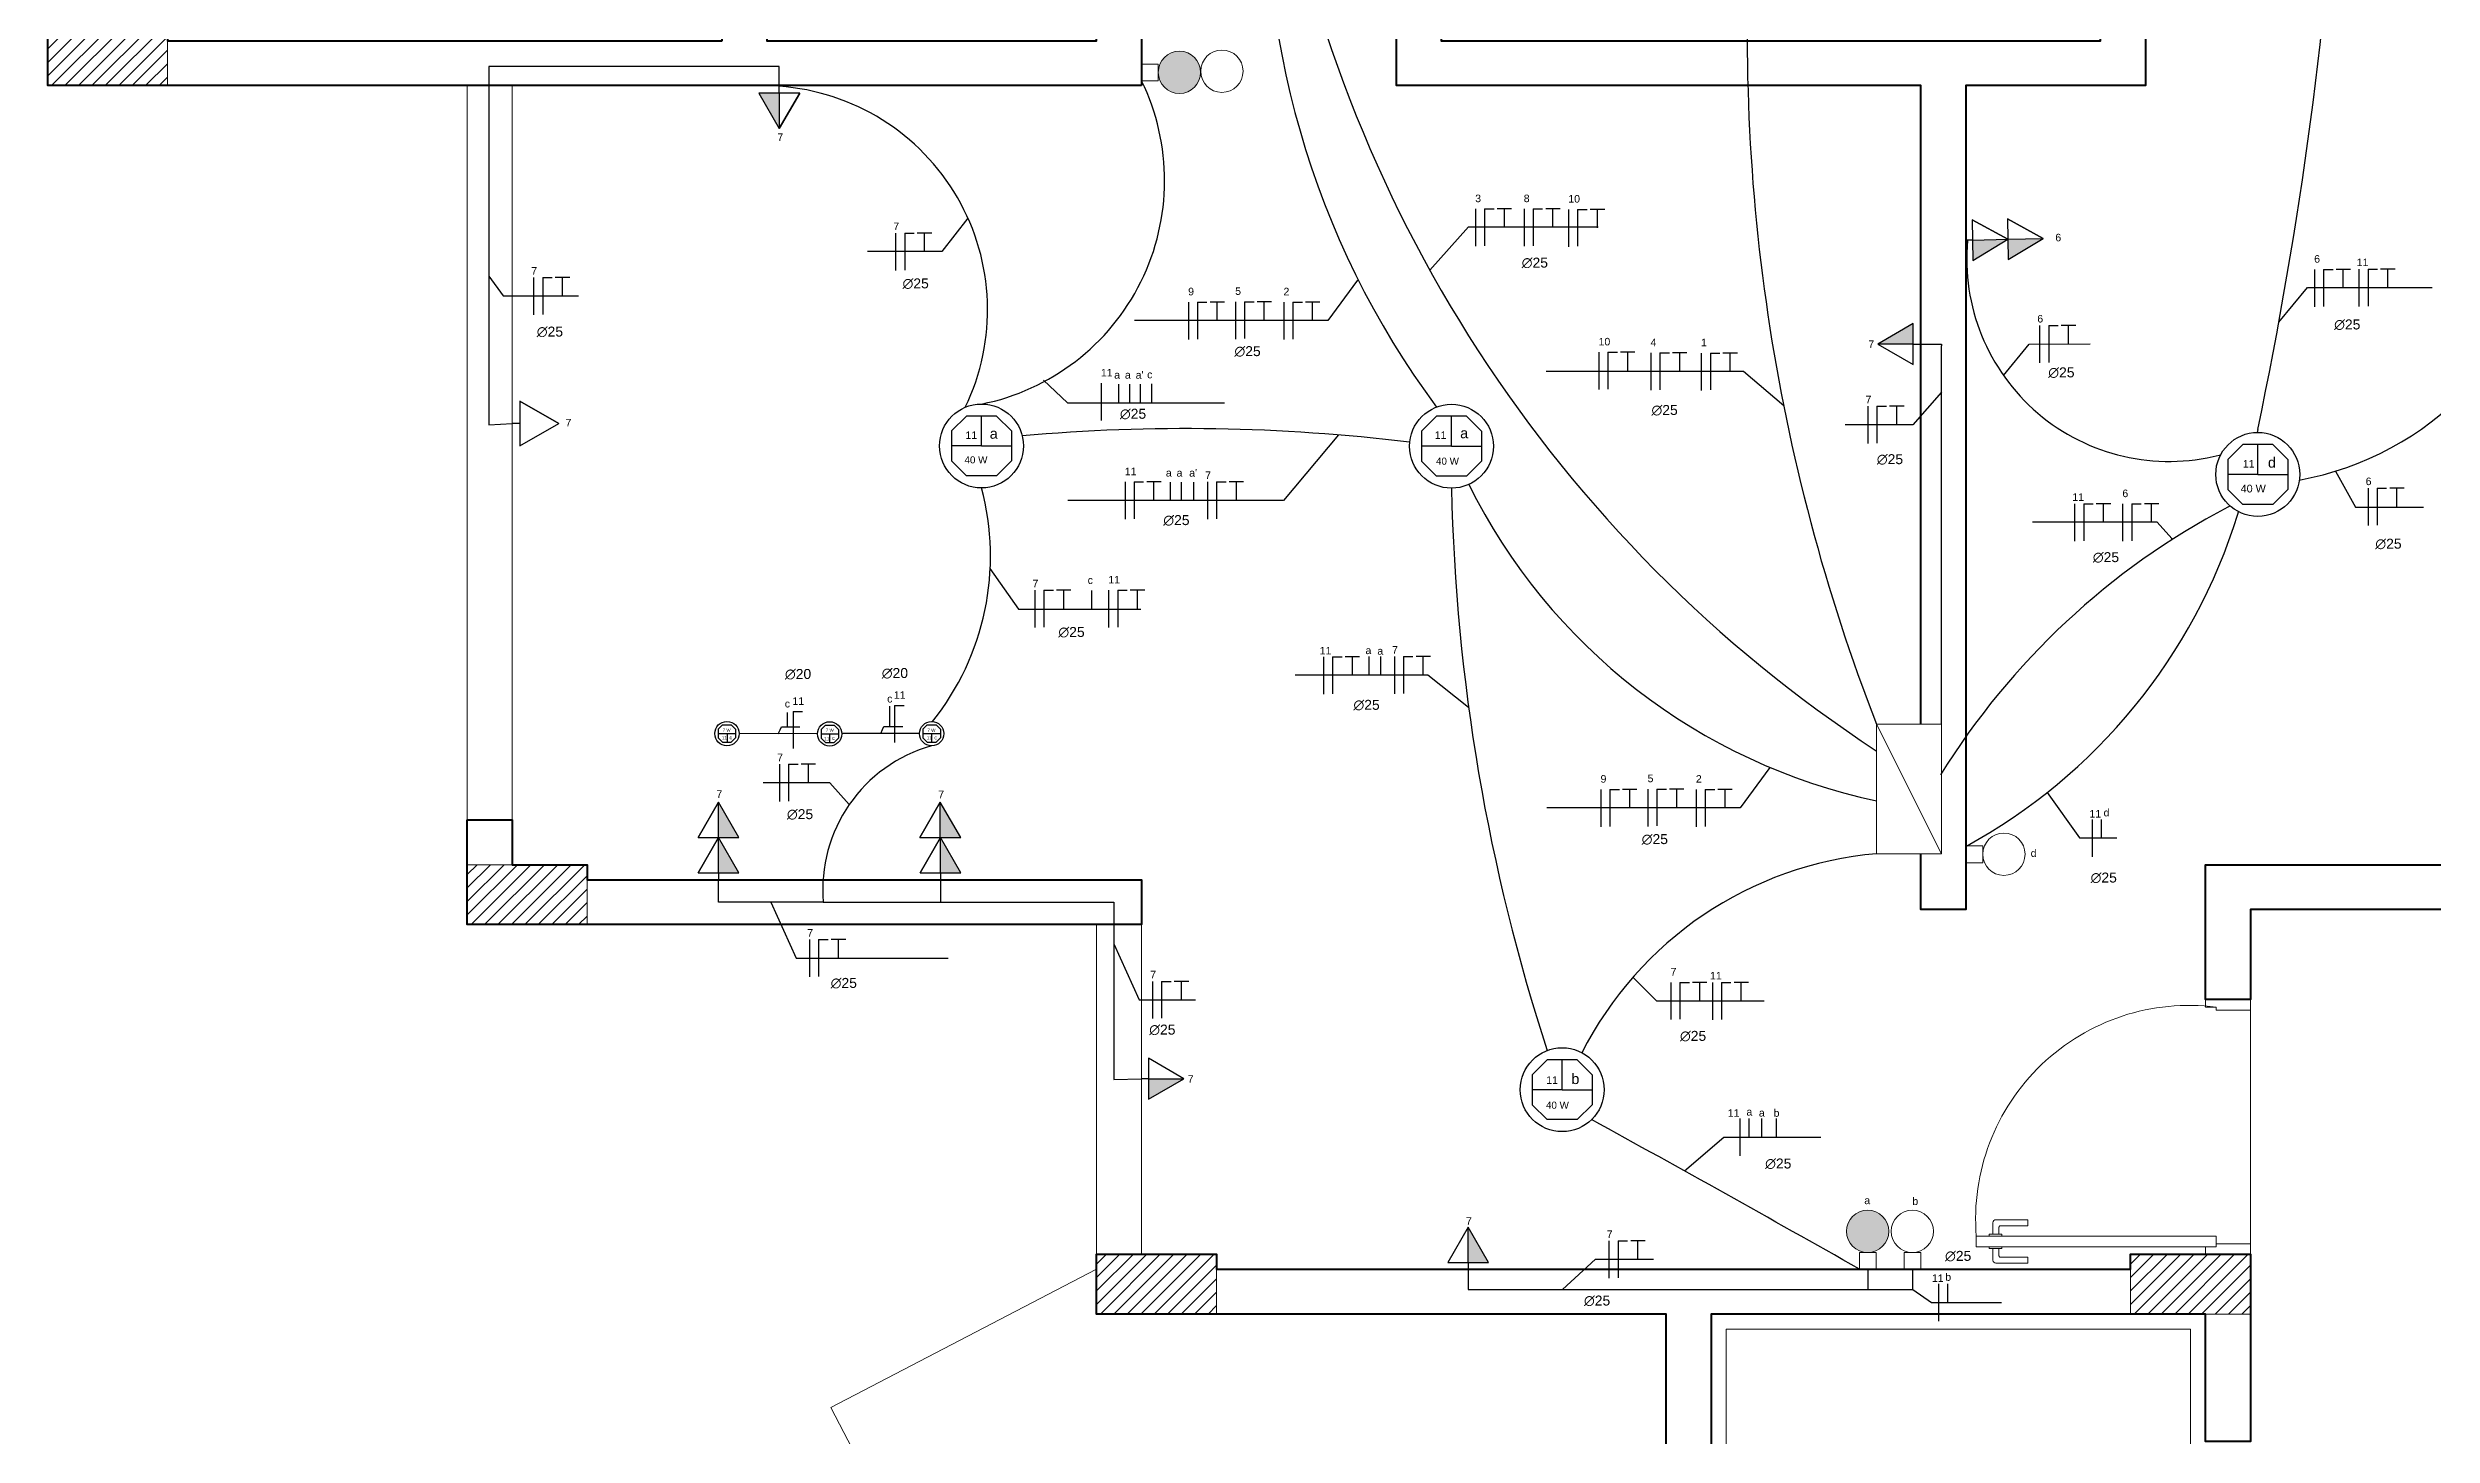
# Model space of a CAD drawing. Header units: millimetres. Extents: x 2991 to 3503, y 2795 to 2987.
# Drawn here: x 3072.98 to 3080.94, y 2815.23 to 2819.86 of the extents above; entities that cross this region are included whole.
import ezdxf
from ezdxf.enums import TextEntityAlignment as Align

# ---------------------------------------------------------------- set-up
doc = ezdxf.new("R2010")
doc.units = ezdxf.units.MM
for name, color, linetype in [('020', 4, 'Continuous'), ('ESCO_37_TOMADAS', 3, 'Continuous'), ('ILUMINAÇÃO', 3, 'Continuous'), ('Pranchas', 3, 'Continuous'), ('PTF', 1, 'Continuous'), ('PTO', 1, 'Continuous'), ('TET', 172, 'Continuous')]:
    doc.layers.add(name, color=color, linetype=linetype)
for name, color, linetype, lineweight in [('ESQUADRIAS', 250, 'Continuous', 9), ('PILAR', 7, 'Continuous', 5), ('Plarga', 7, 'Continuous', 40)]:
    doc.layers.add(name, color=color, linetype=linetype, lineweight=lineweight)
doc.styles.add('ST', font='ROMANS.SHX', dxfattribs={"height": 0.15})
doc.styles.get("Standard").update_dxf_attribs({"font": ''})
doc.styles.get('Standard').set_extended_font_data('Arial')

# ---------------------------------------------------------------- blocks, each defined once
blk = doc.blocks.new('INTERRUP SIMP 1 TC')
at = {"lineweight": 5}
for p, q in [((-5, 2.5), (-5, -2.5)), ((0, 2.5), (-5, 2.5)), ((0, 2.5), (0, -2.5)), ((0, -2.5), (-5, -2.5)), ((0, 0), (0, 0))]:
    blk.add_line(p, q, dxfattribs=at)
at = {"lineweight": 5, "ltscale": 0.5}
blk.add_circle((6.33, 0.04), 6.33, dxfattribs=at)
blk = doc.blocks.new('iv')
at = {"color": 3}
for p, q in [((-0.2, 0.1), (-0.1, 0.2)), ((-0.1, 0.2), (0.1, 0.2)), ((0.1, 0.2), (0.2, 0.1)), ((-0.2, 0.1), (-0.2, -0.1)), ((0.2, 0.1), (0.2, -0.1)), ((-0.1, -0.2), (-0.2, -0.1)), ((0.2, -0.1), (0.1, -0.2)), ((-0.1, -0.2), (0.1, -0.2))]:
    blk.add_line(p, q, dxfattribs=at)
at = {"color": 1}
blk.add_circle((0, 0), 0.28, dxfattribs=at)
at = {"color": 1, "style": 'ST', "flags": 4}
blk.add_attdef('N%%D', text='', height=0.15, dxfattribs=at).set_placement((0.003, -0.074), align=Align.CENTER)

msp = doc.modelspace()

# ---------------------------------------------------------------- hatches: boundary and pattern name
at = {"layer": 'ESCO_37_TOMADAS'}
h = msp.add_hatch(color=256, dxfattribs=at)
h.dxf.hatch_style = 1
h.paths.add_polyline_path([(3076.6869, 2819.7811, 1), (3076.8282, 2819.7811, 1)])
h = msp.add_hatch(color=256, dxfattribs=at)
h.dxf.hatch_style = 1
h.paths.add_polyline_path([(3079.0537, 2815.8426, 1), (3079.0537, 2815.9838, 1)])
at = {"layer": 'PILAR'}
h = msp.add_hatch(dxfattribs=at)
h.set_pattern_fill('ANSI31,_O', color=256, scale=0.01)
h.set_pattern_definition([(45, (1209.418174, 1867.52264), (-0.0224506403, 0.0224506403), [])])
h.paths.add_polyline_path([(3073.3812, 2819.9368), (3073.3812, 2819.7368), (3072.9812, 2819.7368), (3072.9812, 2819.9368)])
h = msp.add_hatch(dxfattribs=at)
h.set_pattern_fill('ANSI31,_O', color=256, scale=0.01)
h.set_pattern_definition([(45, (1210.818174, 1864.72264), (-0.0224506403, 0.0224506403), [])])
h.paths.add_polyline_path([(3074.7812, 2817.1368), (3074.7812, 2816.9368), (3074.3812, 2816.9368), (3074.3812, 2817.1368)])
h = msp.add_hatch(dxfattribs=at)
h.set_pattern_fill('ANSI31,_O', color=256, scale=0.01)
h.set_pattern_definition([(45, (1212.918174, 1863.42264), (-0.0224506403, 0.0224506403), [])])
h.paths.add_polyline_path([(3076.8812, 2815.8368), (3076.8812, 2815.6368), (3076.4812, 2815.6368), (3076.4812, 2815.8368)])
h = msp.add_hatch(dxfattribs=at)
h.set_pattern_fill('ANSI31,_O', color=256, scale=0.01)
h.set_pattern_definition([(45, (1216.368174, 1863.42264), (-0.0224506403, 0.0224506403), [])])
h.paths.add_polyline_path([(3080.3312, 2815.8368), (3080.3312, 2815.6368), (3079.9312, 2815.6368), (3079.9312, 2815.8368)])

# ---------------------------------------------------------------- linework, layer by layer
at = {"color": 3}
for p, q in [((3075.4223, 2819.7118), (3075.4223, 2819.7345)), ((3075.4903, 2819.7118), (3075.3542, 2819.7118)), ((3075.3542, 2819.7118), (3075.4223, 2819.5939)), ((3075.4223, 2819.7118), (3075.4223, 2819.5939)), ((3075.4903, 2819.7118), (3075.4223, 2819.5939)), ((3075.4223, 2819.5939), (3075.4903, 2819.7118)), ((3075.4223, 2819.5939), (3075.4903, 2819.7118)), ((3079.4024, 2819.2894), (3079.5213, 2819.224)), ((3079.5213, 2819.224), (3079.4024, 2819.2894)), ((3079.5204, 2819.2922), (3079.6394, 2819.2268)), ((3079.6394, 2819.2268), (3079.5204, 2819.2922)), ((3079.4038, 2819.2216), (3079.3812, 2819.2211)), ((3079.4038, 2819.2216), (3079.5213, 2819.224)), ((3079.5218, 2819.2244), (3079.6394, 2819.2268)), ((3079.206, 2818.9425), (3079.0881, 2818.8745)), ((3079.206, 2818.8064), (3079.206, 2818.9425)), ((3079.206, 2818.8745), (3079.0881, 2818.8745)), ((3079.0881, 2818.8745), (3079.206, 2818.8064)), ((3079.206, 2818.8745), (3079.2287, 2818.8745)), ((3074.5562, 2818.6842), (3074.6862, 2818.6092)), ((3074.6862, 2818.6092), (3074.5562, 2818.6842)), ((3074.5562, 2818.6842), (3074.5562, 2818.5342)), ((3074.6862, 2818.6092), (3074.5562, 2818.6842)), ((3074.5562, 2818.6092), (3074.5312, 2818.6092)), ((3074.5562, 2818.5342), (3074.6862, 2818.6092)), ((3075.1516, 2817.2275), (3075.2194, 2817.3451)), ((3075.2194, 2817.3451), (3075.1516, 2817.2275)), ((3075.2194, 2817.2275), (3075.2194, 2817.3451)), ((3075.8918, 2817.2275), (3075.9596, 2817.3451)), ((3075.9596, 2817.3451), (3075.8918, 2817.2275)), ((3075.9596, 2817.2275), (3075.9596, 2817.3451)), ((3075.1519, 2817.1094), (3075.2198, 2817.227)), ((3075.2198, 2817.227), (3075.1519, 2817.1094)), ((3075.2198, 2817.1094), (3075.2198, 2817.227)), ((3075.8922, 2817.1094), (3075.96, 2817.227)), ((3075.96, 2817.227), (3075.8922, 2817.1094)), ((3075.96, 2817.1094), (3075.96, 2817.227)), ((3075.2198, 2817.1094), (3075.2198, 2817.0868)), ((3075.96, 2817.1094), (3075.96, 2817.0868)), ((3076.6538, 2816.4906), (3076.6538, 2816.3545)), ((3076.7718, 2816.4225), (3076.6538, 2816.4906)), ((3076.6538, 2816.4225), (3076.6312, 2816.4225)), ((3076.6538, 2816.4225), (3076.7718, 2816.4225)), ((3076.6538, 2816.3545), (3076.7718, 2816.4225)), ((3077.7207, 2815.9274), (3077.6526, 2815.8095)), ((3077.7207, 2815.8095), (3077.7207, 2815.9274)), ((3077.7887, 2815.8095), (3077.7207, 2815.9274)), ((3077.6526, 2815.8095), (3077.7887, 2815.8095)), ((3077.7207, 2815.8095), (3077.7207, 2815.7868))]:
    msp.add_line(p, q, dxfattribs=at)
for p, q in [((3076.0969, 2818.5342), (3076.0969, 2818.6342)), ((3077.6653, 2818.5333), (3077.6653, 2818.6333)), ((3076.0969, 2818.5342), (3075.9969, 2818.5342)), ((3076.0969, 2818.5342), (3076.1969, 2818.5342)), ((3077.6653, 2818.5333), (3077.5653, 2818.5333)), ((3077.6653, 2818.5333), (3077.7653, 2818.5333)), ((3080.3555, 2818.4394), (3080.3555, 2818.5394)), ((3080.3555, 2818.4394), (3080.2555, 2818.4394)), ((3080.3555, 2818.4394), (3080.4555, 2818.4394)), ((3075.2483, 2817.5743), (3075.2773, 2817.5743)), ((3075.5903, 2817.5736), (3075.6193, 2817.5736)), ((3075.9306, 2817.5746), (3075.9596, 2817.5746)), ((3078.0346, 2816.3859), (3078.0346, 2816.4859)), ((3078.0346, 2816.3859), (3077.9346, 2816.3859)), ((3078.0346, 2816.3859), (3078.1346, 2816.3859))]:
    msp.add_line(p, q)
at = {"lineweight": 5}
for points in [[(3074.3812, 2817.2868), (3074.3812, 2819.7368)], [(3074.5312, 2817.2868), (3074.5312, 2819.7368)], [(3076.4812, 2815.8368), (3076.4812, 2816.9368)], [(3076.6312, 2815.8368), (3076.6312, 2816.9368)], [(3080.3312, 2815.8718), (3080.3312, 2816.6518)]]:
    msp.add_lwpolyline(points, dxfattribs=at)
at = {"color": 3}
for points in [[(3079.4052, 2819.1537), (3079.5213, 2819.224), (3079.4024, 2819.2894)], [(3079.5232, 2819.1566), (3079.6394, 2819.2268), (3079.5204, 2819.2922)], [(3075.2873, 2817.2275), (3075.2194, 2817.3451), (3075.1516, 2817.2275)], [(3076.0275, 2817.2275), (3075.9596, 2817.3451), (3075.8918, 2817.2275)], [(3075.2876, 2817.1094), (3075.2198, 2817.227), (3075.1519, 2817.1094)], [(3076.0278, 2817.1094), (3075.96, 2817.227), (3075.8922, 2817.1094)]]:
    msp.add_lwpolyline(points, close=True, dxfattribs=at)
for points in [[(3075.2193, 2817.5743), (3075.2483, 2817.5743), (3075.2483, 2817.5452)], [(3075.5613, 2817.5736), (3075.5903, 2817.5736), (3075.5903, 2817.5446)], [(3075.9016, 2817.5746), (3075.9306, 2817.5746), (3075.9306, 2817.5455)]]:
    msp.add_lwpolyline(points)
at = {"lineweight": 5, "ltscale": 0.7}
msp.add_lwpolyline([(3077.8312, 2811.9783), (3077.4409, 2811.7753), (3075.594, 2815.3253), (3076.4812, 2815.7868)], dxfattribs=at)
at = {"lineweight": 5}
msp.add_lwpolyline([(3078.5812, 2814.0368), (3080.1312, 2814.0368), (3080.1312, 2815.5868), (3078.5812, 2815.5868)], close=True, dxfattribs=at)
at = {"color": 3}
for points in [[(3075.4223, 2819.7118), (3075.3542, 2819.7118), (3075.4223, 2819.5939)], [(3079.4038, 2819.2216), (3079.4052, 2819.1537), (3079.5213, 2819.224)], [(3079.5218, 2819.2244), (3079.5232, 2819.1566), (3079.6394, 2819.2268)], [(3079.206, 2818.8745), (3079.206, 2818.9425), (3079.0881, 2818.8745)], [(3075.2194, 2817.2275), (3075.2873, 2817.2275), (3075.2194, 2817.3451)], [(3075.9596, 2817.2275), (3076.0275, 2817.2275), (3075.9596, 2817.3451)], [(3075.2198, 2817.1094), (3075.2876, 2817.1094), (3075.2198, 2817.227)], [(3075.96, 2817.1094), (3076.0278, 2817.1094), (3075.96, 2817.227)], [(3076.6538, 2816.4225), (3076.6538, 2816.3545), (3076.7718, 2816.4225)], [(3077.7207, 2815.8095), (3077.7887, 2815.8095), (3077.7207, 2815.9274)]]:
    msp.add_solid(points, dxfattribs=at)
at = {"layer": '020', "lineweight": 9, "ltscale": 0.5}
for p, q in [((3079.3002, 2817.1735), (3079.0835, 2817.6056)), ((3079.3002, 2817.6056), (3079.0835, 2817.6056)), ((3079.0835, 2817.6056), (3079.0835, 2817.5581)), ((3079.3002, 2817.1731), (3079.0835, 2817.6053)), ((3079.3002, 2817.6053), (3079.0835, 2817.6053)), ((3079.0835, 2817.6053), (3079.0835, 2817.5578)), ((3079.3002, 2817.5581), (3079.3002, 2817.6056)), ((3079.3002, 2817.5578), (3079.3002, 2817.6053)), ((3079.0835, 2817.5581), (3079.0835, 2817.1735)), ((3079.0835, 2817.5578), (3079.0835, 2817.1731)), ((3079.3002, 2817.1735), (3079.3002, 2817.5581)), ((3079.3002, 2817.1731), (3079.3002, 2817.5578)), ((3079.0835, 2817.1735), (3079.3002, 2817.1735)), ((3079.0835, 2817.1731), (3079.3002, 2817.1731))]:
    msp.add_line(p, q, dxfattribs=at)
at = {"layer": 'ESCO_37_TOMADAS'}
for p, q in [((3076.0518, 2819.2946), (3075.9643, 2819.1835)), ((3077.5925, 2819.1212), (3077.7223, 2819.2655)), ((3077.7223, 2819.2655), (3078.1542, 2819.2655)), ((3077.7452, 2819.3253), (3077.7452, 2819.2007)), ((3077.7756, 2819.3253), (3077.7756, 2819.2018)), ((3077.7756, 2819.3253), (3077.8071, 2819.3253)), ((3077.8405, 2819.3253), (3077.8405, 2819.2636)), ((3077.9072, 2819.3253), (3077.9072, 2819.2007)), ((3077.9376, 2819.3253), (3077.9376, 2819.2018)), ((3077.9376, 2819.3253), (3077.9692, 2819.3253)), ((3078.0025, 2819.3253), (3078.0025, 2819.2636)), ((3078.0557, 2819.3239), (3078.0557, 2819.1993)), ((3078.0862, 2819.3239), (3078.0862, 2819.2005)), ((3078.0862, 2819.3239), (3078.1177, 2819.3239)), ((3078.1511, 2819.3239), (3078.1511, 2819.2622)), ((3075.9643, 2819.1835), (3075.7166, 2819.1835)), ((3075.8104, 2819.2447), (3075.8104, 2819.1201)), ((3075.8408, 2819.2447), (3075.8408, 2819.1212)), ((3075.8408, 2819.2447), (3075.8724, 2819.2447)), ((3075.9057, 2819.2447), (3075.9057, 2819.183)), ((3074.4527, 2819.101), (3074.5004, 2819.035)), ((3074.6024, 2819.0963), (3074.6024, 2818.9717)), ((3074.6329, 2819.0963), (3074.6329, 2818.9729)), ((3074.6329, 2819.0963), (3074.6644, 2819.0963)), ((3074.6978, 2819.0963), (3074.6978, 2819.0346)), ((3077.3519, 2819.0878), (3077.2526, 2818.9535)), ((3080.5446, 2819.1234), (3080.5446, 2818.9988)), ((3080.575, 2819.1234), (3080.575, 2819)), ((3080.575, 2819.1234), (3080.6066, 2819.1234)), ((3080.6399, 2819.1234), (3080.6399, 2819.0617)), ((3080.6932, 2819.1246), (3080.6932, 2819.0001)), ((3080.7236, 2819.1246), (3080.7236, 2819.0012)), ((3080.7236, 2819.1246), (3080.7552, 2819.1246)), ((3080.7885, 2819.1246), (3080.7885, 2819.0629)), ((3074.5004, 2819.035), (3074.7519, 2819.035)), ((3076.7874, 2819.0143), (3076.7874, 2818.8898)), ((3076.8178, 2819.0143), (3076.8178, 2818.8909)), ((3076.8178, 2819.0143), (3076.8494, 2819.0143)), ((3076.8827, 2819.0143), (3076.8827, 2818.9526)), ((3076.9443, 2819.0158), (3076.9443, 2818.8912)), ((3076.9747, 2819.0158), (3076.9747, 2818.8924)), ((3076.9747, 2819.0158), (3077.0063, 2819.0158)), ((3077.0396, 2819.0158), (3077.0396, 2818.9541)), ((3077.1056, 2819.0143), (3077.1056, 2818.8898)), ((3077.136, 2819.0143), (3077.136, 2818.8909)), ((3077.136, 2819.0143), (3077.1676, 2819.0143)), ((3077.2009, 2819.0143), (3077.2009, 2818.9526)), ((3080.4258, 2818.9473), (3080.522, 2819.0628)), ((3080.522, 2819.0628), (3080.9371, 2819.0628)), ((3077.2526, 2818.9535), (3076.6077, 2818.9535)), ((3079.6276, 2818.9364), (3079.6276, 2818.8118)), ((3079.658, 2818.9364), (3079.658, 2818.8129)), ((3079.658, 2818.9364), (3079.6896, 2818.9364)), ((3079.7229, 2818.9364), (3079.7229, 2818.8747)), ((3079.5071, 2818.7696), (3079.5933, 2818.874)), ((3079.5933, 2818.874), (3079.7961, 2818.8747)), ((3078.64, 2818.7833), (3077.9814, 2818.7833)), ((3078.1567, 2818.8472), (3078.1567, 2818.7227)), ((3078.1871, 2818.8472), (3078.1871, 2818.7238)), ((3078.1871, 2818.8472), (3078.2187, 2818.8472)), ((3078.2521, 2818.8472), (3078.2521, 2818.7855)), ((3078.3302, 2818.8447), (3078.3302, 2818.7201)), ((3078.3606, 2818.8447), (3078.3606, 2818.7212)), ((3078.3606, 2818.8447), (3078.3922, 2818.8447)), ((3078.4255, 2818.8447), (3078.4255, 2818.783)), ((3078.4986, 2818.8445), (3078.4986, 2818.7199)), ((3078.529, 2818.8445), (3078.529, 2818.7211)), ((3078.529, 2818.8445), (3078.5606, 2818.8445)), ((3078.5939, 2818.8445), (3078.5939, 2818.7828)), ((3078.7738, 2818.6681), (3078.64, 2818.7833)), ((3076.3036, 2818.7542), (3076.3844, 2818.6784)), ((3076.4961, 2818.7437), (3076.4961, 2818.6192)), ((3076.5545, 2818.7403), (3076.5545, 2818.6785)), ((3076.5903, 2818.7404), (3076.5903, 2818.6786)), ((3076.6263, 2818.7402), (3076.6263, 2818.6784)), ((3076.6643, 2818.7416), (3076.6643, 2818.6798)), ((3079.3002, 2818.7138), (3079.2046, 2818.6052)), ((3076.3844, 2818.6784), (3076.9082, 2818.6784)), ((3079.0545, 2818.6667), (3079.0545, 2818.5421)), ((3079.0849, 2818.6667), (3079.0849, 2818.5432)), ((3079.0849, 2818.6667), (3079.1165, 2818.6667)), ((3079.1498, 2818.6667), (3079.1498, 2818.605)), ((3074.5312, 2818.5342), (3074.5312, 2818.5342)), ((3077.2878, 2818.5711), (3077.1044, 2818.3517)), ((3079.2046, 2818.6052), (3078.979, 2818.6052)), ((3076.576, 2818.414), (3076.576, 2818.2895)), ((3076.6064, 2818.414), (3076.6064, 2818.2906)), ((3076.6064, 2818.414), (3076.638, 2818.414)), ((3076.6713, 2818.414), (3076.6713, 2818.3523)), ((3076.7269, 2818.4138), (3076.7269, 2818.3519)), ((3076.7628, 2818.4135), (3076.7628, 2818.3516)), ((3076.8048, 2818.4134), (3076.8048, 2818.3516)), ((3076.851, 2818.4142), (3076.851, 2818.2896)), ((3076.8814, 2818.4142), (3076.8814, 2818.2907)), ((3076.8814, 2818.4142), (3076.913, 2818.4142)), ((3076.9463, 2818.4142), (3076.9463, 2818.3525)), ((3080.6154, 2818.4502), (3080.6821, 2818.3297)), ((3080.7234, 2818.3937), (3080.7234, 2818.2691)), ((3080.7538, 2818.3937), (3080.7538, 2818.2703)), ((3080.7538, 2818.3937), (3080.7853, 2818.3937)), ((3080.8187, 2818.3937), (3080.8187, 2818.332)), ((3077.1044, 2818.3517), (3076.385, 2818.3517)), ((3079.7444, 2818.3411), (3079.7444, 2818.2165)), ((3079.7748, 2818.3411), (3079.7748, 2818.2176)), ((3079.7748, 2818.3411), (3079.8064, 2818.3411)), ((3079.8397, 2818.3411), (3079.8397, 2818.2794)), ((3079.9047, 2818.3408), (3079.9047, 2818.2162)), ((3079.9351, 2818.3408), (3079.9351, 2818.2173)), ((3079.9351, 2818.3408), (3079.9667, 2818.3408)), ((3080, 2818.3408), (3080, 2818.2791)), ((3080.6821, 2818.3297), (3080.9089, 2818.3297)), ((3080.0199, 2818.2795), (3079.6037, 2818.2795)), ((3080.0684, 2818.225), (3080.0199, 2818.2795)), ((3080.0684, 2818.2208), (3080.0684, 2818.225)), ((3076.1253, 2818.1254), (3076.221, 2817.9901)), ((3076.221, 2817.9901), (3076.6286, 2817.9901)), ((3076.2749, 2818.0527), (3076.2749, 2817.9282)), ((3076.3053, 2818.0527), (3076.3053, 2817.9293)), ((3076.3053, 2818.0527), (3076.3369, 2818.0527)), ((3076.3702, 2818.0527), (3076.3702, 2817.991)), ((3076.4644, 2818.052), (3076.4644, 2817.9902)), ((3076.521, 2818.0527), (3076.521, 2817.9281)), ((3076.5514, 2818.0527), (3076.5514, 2817.9292)), ((3076.5514, 2818.0527), (3076.583, 2818.0527)), ((3076.6163, 2818.0527), (3076.6163, 2817.991)), ((3077.238, 2817.8307), (3077.238, 2817.7061)), ((3077.2684, 2817.8307), (3077.2684, 2817.7072)), ((3077.2684, 2817.8307), (3077.3, 2817.8307)), ((3077.3333, 2817.8307), (3077.3333, 2817.769)), ((3077.389, 2817.8312), (3077.389, 2817.7694)), ((3077.4287, 2817.8311), (3077.4287, 2817.7692)), ((3077.4747, 2817.8311), (3077.4747, 2817.7066)), ((3077.5052, 2817.8311), (3077.5052, 2817.7077)), ((3077.5052, 2817.8311), (3077.5367, 2817.8311)), ((3077.5701, 2817.8311), (3077.5701, 2817.7694)), ((3077.5862, 2817.7691), (3077.1436, 2817.7691)), ((3077.7225, 2817.6619), (3077.5862, 2817.7691)), ((3075.7902, 2817.6659), (3075.7902, 2817.5977)), ((3075.8069, 2817.6679), (3075.8069, 2817.5445)), ((3075.8069, 2817.6679), (3075.8385, 2817.6679)), ((3075.419, 2817.5739), (3075.4252, 2817.5868)), ((3075.4252, 2817.5868), (3075.43, 2817.5971)), ((3075.43, 2817.5971), (3075.43, 2817.5971)), ((3075.43, 2817.5971), (3075.4906, 2817.5971)), ((3075.4486, 2817.645), (3075.4486, 2817.5971)), ((3075.4684, 2817.6477), (3075.4684, 2817.5242)), ((3075.4684, 2817.6477), (3075.5, 2817.6477)), ((3075.7606, 2817.5746), (3075.7667, 2817.5875)), ((3075.7667, 2817.5875), (3075.7716, 2817.5977)), ((3075.7716, 2817.5977), (3075.7716, 2817.5977)), ((3075.7716, 2817.5977), (3075.8344, 2817.5977)), ((3075.4228, 2817.4722), (3075.4228, 2817.3476)), ((3075.4533, 2817.4722), (3075.4533, 2817.3487)), ((3075.4533, 2817.4722), (3075.4848, 2817.4722)), ((3075.5182, 2817.4722), (3075.5182, 2817.4105)), ((3078.728, 2817.4614), (3078.6287, 2817.3271)), ((3075.5915, 2817.4105), (3075.369, 2817.4105)), ((3075.6559, 2817.3376), (3075.5915, 2817.4105)), ((3078.1635, 2817.3879), (3078.1635, 2817.2634)), ((3078.1939, 2817.3879), (3078.1939, 2817.2645)), ((3078.1939, 2817.3879), (3078.2255, 2817.3879)), ((3078.2588, 2817.3879), (3078.2588, 2817.3262)), ((3078.3203, 2817.3894), (3078.3203, 2817.2648)), ((3078.3508, 2817.3894), (3078.3508, 2817.266)), ((3078.3508, 2817.3894), (3078.3823, 2817.3894)), ((3078.4157, 2817.3894), (3078.4157, 2817.3277)), ((3078.4816, 2817.3879), (3078.4816, 2817.2634)), ((3078.512, 2817.3879), (3078.512, 2817.2645)), ((3078.512, 2817.3879), (3078.5436, 2817.3879)), ((3078.5769, 2817.3879), (3078.5769, 2817.3262)), ((3079.6524, 2817.3774), (3079.7606, 2817.2261)), ((3078.6287, 2817.3271), (3077.9837, 2817.3271)), ((3079.8028, 2817.2881), (3079.8028, 2817.1635)), ((3079.8332, 2817.2881), (3079.8332, 2817.2263)), ((3079.7606, 2817.2261), (3079.8851, 2817.2261)), ((3075.394, 2817.0114), (3075.4784, 2816.8245)), ((3075.5231, 2816.8866), (3075.5231, 2816.7621)), ((3075.5535, 2816.8866), (3075.5535, 2816.7632)), ((3075.5535, 2816.8866), (3075.5851, 2816.8866)), ((3075.6185, 2816.8866), (3075.6185, 2816.825)), ((3076.5385, 2816.8723), (3076.6228, 2816.6854)), ((3075.4784, 2816.8245), (3075.9861, 2816.8245)), ((3076.6676, 2816.7475), (3076.6676, 2816.623)), ((3076.698, 2816.7475), (3076.698, 2816.6241)), ((3076.698, 2816.7475), (3076.7296, 2816.7475)), ((3076.7629, 2816.7475), (3076.7629, 2816.6859)), ((3078.2704, 2816.7611), (3078.3489, 2816.6824)), ((3078.3971, 2816.7441), (3078.3971, 2816.6196)), ((3078.4275, 2816.7441), (3078.4275, 2816.6207)), ((3078.4275, 2816.7441), (3078.4591, 2816.7441)), ((3078.4924, 2816.7441), (3078.4924, 2816.6824)), ((3078.5356, 2816.7439), (3078.5356, 2816.6193)), ((3078.566, 2816.7439), (3078.566, 2816.6205)), ((3078.566, 2816.7439), (3078.5976, 2816.7439)), ((3078.6309, 2816.7439), (3078.6309, 2816.6822)), ((3076.6228, 2816.6854), (3076.811, 2816.6854)), ((3078.3489, 2816.6824), (3078.7085, 2816.6824)), ((3078.4429, 2816.1147), (3078.5744, 2816.2277)), ((3078.5744, 2816.2277), (3078.8971, 2816.2277)), ((3078.6268, 2816.2895), (3078.6268, 2816.1649)), ((3078.6572, 2816.2895), (3078.6572, 2816.2277)), ((3078.6999, 2816.2894), (3078.6999, 2816.2276)), ((3078.7487, 2816.29), (3078.7487, 2816.2282)), ((3078.1908, 2815.881), (3078.1908, 2815.7565)), ((3078.2212, 2815.881), (3078.2212, 2815.7576)), ((3078.2212, 2815.881), (3078.2528, 2815.881)), ((3078.2861, 2815.881), (3078.2861, 2815.8193)), ((3078.0361, 2815.7191), (3078.1455, 2815.8206)), ((3078.1455, 2815.8206), (3078.3394, 2815.8206)), ((3079.2042, 2815.7191), (3079.2674, 2815.6755)), ((3079.2674, 2815.6755), (3079.5006, 2815.6755)), ((3079.2901, 2815.738), (3079.2901, 2815.6135)), ((3079.3205, 2815.738), (3079.3205, 2815.6762))]:
    msp.add_line(p, q, dxfattribs=at)
for points in [[(3077.8658, 2819.3253), (3077.8405, 2819.3253), (3077.8175, 2819.3253)], [(3078.0279, 2819.3253), (3078.0025, 2819.3253), (3077.9796, 2819.3253)], [(3078.1764, 2819.3239), (3078.1511, 2819.3239), (3078.1281, 2819.3239)], [(3075.931, 2819.2447), (3075.9057, 2819.2447), (3075.8828, 2819.2447)], [(3074.7231, 2819.0963), (3074.6978, 2819.0963), (3074.6748, 2819.0963)], [(3080.6653, 2819.1234), (3080.6399, 2819.1234), (3080.617, 2819.1234)], [(3080.8139, 2819.1246), (3080.7885, 2819.1246), (3080.7656, 2819.1246)], [(3076.9081, 2819.0143), (3076.8827, 2819.0143), (3076.8598, 2819.0143)], [(3077.0649, 2819.0158), (3077.0396, 2819.0158), (3077.0167, 2819.0158)], [(3077.2262, 2819.0143), (3077.2009, 2819.0143), (3077.1779, 2819.0143)], [(3079.7483, 2818.9364), (3079.7229, 2818.9364), (3079.7, 2818.9364)], [(3078.2774, 2818.8472), (3078.2521, 2818.8472), (3078.2291, 2818.8472)], [(3078.4508, 2818.8447), (3078.4255, 2818.8447), (3078.4025, 2818.8447)], [(3078.6193, 2818.8445), (3078.5939, 2818.8445), (3078.571, 2818.8445)], [(3079.1752, 2818.6667), (3079.1498, 2818.6667), (3079.1269, 2818.6667)], [(3076.6966, 2818.414), (3076.6713, 2818.414), (3076.6484, 2818.414)], [(3076.9717, 2818.4142), (3076.9463, 2818.4142), (3076.9234, 2818.4142)], [(3080.844, 2818.3937), (3080.8187, 2818.3937), (3080.7957, 2818.3937)], [(3079.8651, 2818.3411), (3079.8397, 2818.3411), (3079.8168, 2818.3411)], [(3080.0253, 2818.3408), (3080, 2818.3408), (3079.9771, 2818.3408)], [(3076.3955, 2818.0527), (3076.3702, 2818.0527), (3076.3473, 2818.0527)], [(3076.6417, 2818.0527), (3076.6163, 2818.0527), (3076.5934, 2818.0527)], [(3077.3587, 2817.8307), (3077.3333, 2817.8307), (3077.3104, 2817.8307)], [(3077.5954, 2817.8311), (3077.5701, 2817.8311), (3077.5471, 2817.8311)], [(3075.5435, 2817.4722), (3075.5182, 2817.4722), (3075.4952, 2817.4722)], [(3078.2841, 2817.3879), (3078.2588, 2817.3879), (3078.2359, 2817.3879)], [(3078.441, 2817.3894), (3078.4157, 2817.3894), (3078.3927, 2817.3894)], [(3078.6023, 2817.3879), (3078.5769, 2817.3879), (3078.554, 2817.3879)], [(3075.6438, 2816.8866), (3075.6185, 2816.8866), (3075.5955, 2816.8866)], [(3076.7883, 2816.7475), (3076.7629, 2816.7475), (3076.74, 2816.7475)], [(3078.5177, 2816.7441), (3078.4924, 2816.7441), (3078.4695, 2816.7441)], [(3078.6562, 2816.7439), (3078.6309, 2816.7439), (3078.608, 2816.7439)], [(3078.3114, 2815.881), (3078.2861, 2815.881), (3078.2631, 2815.881)]]:
    msp.add_lwpolyline(points, dxfattribs=at)
at = {"layer": 'ESQUADRIAS'}
for points in [[(3080.3312, 2816.6868), (3080.1812, 2816.6868), (3080.1812, 2816.6618), (3080.2162, 2816.6618), (3080.2162, 2816.6518), (3080.3312, 2816.6518)], [(3080.2164, 2815.8968), (3080.2164, 2815.8618), (3079.4164, 2815.8618), (3079.4164, 2815.8968)], [(3079.5019, 2815.9032), (3079.5019, 2815.8968), (3079.4593, 2815.8968), (3079.4593, 2815.9032)], [(3079.5019, 2815.8555), (3079.5019, 2815.8618), (3079.4593, 2815.8618), (3079.4593, 2815.8555)], [(3080.3312, 2815.8368), (3080.1812, 2815.8368), (3080.1812, 2815.8618), (3080.2162, 2815.8618), (3080.2162, 2815.8718), (3080.3312, 2815.8718)]]:
    msp.add_lwpolyline(points, close=True, dxfattribs=at)
for points in [[(3079.4718, 2815.9032), (3079.4718, 2815.9418, -0.414214), (3079.4818, 2815.9518), (3079.5888, 2815.9518), (3079.5888, 2815.9318), (3079.4968, 2815.9318, 0.414214), (3079.4918, 2815.9268), (3079.4918, 2815.9032)], [(3079.4718, 2815.8555), (3079.4718, 2815.8168, 0.414214), (3079.4818, 2815.8068), (3079.5888, 2815.8068), (3079.5888, 2815.8268), (3079.4968, 2815.8268, -0.414214), (3079.4918, 2815.8318), (3079.4918, 2815.8555)]]:
    msp.add_lwpolyline(points, format="xyb", close=True, dxfattribs=at)
msp.add_arc((3080.1269, 2815.9546), 0.7128, 82.80397, 184.64799, dxfattribs=at)
at = {"layer": 'PILAR'}
for points in [[(3073.3812, 2819.9368), (3072.9812, 2819.9368), (3072.9812, 2819.7368), (3073.3812, 2819.7368)], [(3074.7812, 2817.1368), (3074.3812, 2817.1368), (3074.3812, 2816.9368), (3074.7812, 2816.9368)], [(3076.8812, 2815.8368), (3076.4812, 2815.8368), (3076.4812, 2815.6368), (3076.8812, 2815.6368)], [(3080.3312, 2815.8368), (3079.9312, 2815.8368), (3079.9312, 2815.6368), (3080.3312, 2815.6368)]]:
    msp.add_lwpolyline(points, close=True, dxfattribs=at)
at = {"layer": 'Plarga'}
for points in [[(3081.4812, 2816.9868), (3081.4812, 2816.7868), (3081.3312, 2816.7868), (3081.3312, 2816.9868), (3080.3312, 2816.9868), (3080.3312, 2816.6868), (3080.1812, 2816.6868), (3080.1812, 2817.1368), (3081.3312, 2817.1368), (3081.3312, 2821.5868), (3081.3062, 2821.5868), (3081.3062, 2821.9868), (3081.5062, 2821.9868), (3081.5062, 2821.5868), (3081.4812, 2821.5868), (3081.4812, 2817.1368), (3082.6312, 2817.1368), (3082.6312, 2816.6868), (3082.4812, 2816.6868), (3082.4812, 2816.9868)], [(3074.3812, 2817.2868), (3074.5312, 2817.2868), (3074.5312, 2817.1368), (3074.7812, 2817.1368), (3074.7812, 2817.0868), (3076.6312, 2817.0868), (3076.6312, 2816.9368), (3074.3812, 2816.9368)], [(3080.1812, 2813.6368), (3080.1812, 2813.8368), (3078.5312, 2813.8368), (3078.5312, 2813.6368), (3078.3812, 2813.6368), (3078.3812, 2815.6368), (3076.4812, 2815.6368), (3076.4812, 2815.8368), (3076.8812, 2815.8368), (3076.8812, 2815.7868), (3079.9312, 2815.7868), (3079.9312, 2815.8368), (3080.3312, 2815.8368), (3080.3312, 2815.2118), (3080.1812, 2815.2118), (3080.1812, 2815.6368), (3078.5312, 2815.6368), (3078.5312, 2813.9868), (3080.1812, 2813.9868), (3080.1812, 2814.4118), (3080.3312, 2814.4118), (3080.3312, 2813.6368)]]:
    msp.add_lwpolyline(points, close=True, dxfattribs=at)
for points in [[(3076.6312, 2819.7368), (3072.9812, 2819.7368), (3072.9812, 2820.7868), (3073.1312, 2820.7868), (3073.1312, 2819.9368), (3073.3812, 2819.9368), (3073.3812, 2819.8868), (3075.2312, 2819.8868)], [(3079.2312, 2817.6053), (3079.2312, 2819.7368), (3077.4812, 2819.7368), (3077.4812, 2820.3368), (3077.6312, 2820.3368), (3077.6312, 2819.8868), (3079.8312, 2819.8868), (3079.8312, 2820.7868), (3079.9812, 2820.7868), (3079.9812, 2819.7368), (3079.3812, 2819.7368), (3079.3812, 2816.9868), (3079.2312, 2816.9868), (3079.2312, 2817.1735)], [(3075.2312, 2819.8868), (3075.2312, 2820.3368), (3075.3812, 2820.3368), (3075.3812, 2819.8868), (3076.4812, 2819.8868), (3076.4812, 2820.3368), (3076.6312, 2820.3368), (3076.6312, 2819.7368)], [(3079.2312, 2817.3109), (3079.2312, 2817.3112)]]:
    msp.add_lwpolyline(points, dxfattribs=at)
at = {"layer": 'Pranchas', "lineweight": 5, "ltscale": 0.5}
msp.add_circle((3076.8991, 2819.785), 0.0706, dxfattribs=at)
at = {"layer": 'TET'}
for p, q in [((3075.4223, 2819.8009), (3074.4527, 2819.8009)), ((3074.4527, 2819.8009), (3074.4527, 2818.6047)), ((3075.4223, 2819.7345), (3075.4223, 2819.8009)), ((3079.2287, 2818.8745), (3079.3002, 2818.8745)), ((3079.3002, 2818.8745), (3079.3002, 2818.8683)), ((3079.3002, 2817.6053), (3079.3002, 2818.8683)), ((3074.4527, 2818.6047), (3074.5312, 2818.6092)), ((3080.3555, 2818.5894), (3080.3534, 2818.5793)), ((3080.2271, 2818.5037), (3080.2318, 2818.5049)), ((3080.2551, 2818.3295), (3080.2634, 2818.3339)), ((3080.289, 2818.3066), (3080.2916, 2818.3148)), ((3075.5499, 2817.5736), (3075.2882, 2817.5743)), ((3075.8901, 2817.5746), (3075.6311, 2817.5746)), ((3075.219, 2817.0114), (3075.219, 2817.0868)), ((3075.9611, 2817.0114), (3075.9611, 2817.0868)), ((3075.569, 2817.0114), (3075.219, 2817.0114)), ((3075.569, 2817.0114), (3075.9611, 2817.0114)), ((3075.9611, 2817.0114), (3076.5385, 2817.0114)), ((3076.5385, 2817.0114), (3076.5385, 2816.4194)), ((3076.5385, 2816.4194), (3076.6312, 2816.4225)), ((3077.7209, 2815.7864), (3077.7209, 2815.7191)), ((3079.0547, 2815.7868), (3079.0547, 2815.7191)), ((3079.2042, 2815.7191), (3079.2042, 2815.7868)), ((3077.7209, 2815.7191), (3079.1663, 2815.7191)), ((3079.1663, 2815.7191), (3079.2042, 2815.7191))]:
    msp.add_line(p, q, dxfattribs=at)
for centre, radius, start, end in [((3079.9284, 2820.3806), 2.8805, 175.46916, 216.57955), ((3081.5875, 2821.3381), 4.5688, 189.17474, 236.75334), ((3066.5432, 2821.4862), 14.1128, 348.15507, 356.61532), ((3084.9965, 2819.9057), 6.3446, 175.67649, 201.25887), ((3075.3696, 2818.9887), 0.7477, 334.19844, 85.95924), ((3075.9475, 2819.4198), 0.7605, 281.33444, 25.96471), ((3080.3116, 2819.4308), 1.0266, 280.19864, 352.18248), ((3080.0593, 2819.1572), 0.6747, 174.64992, 284.39431), ((3076.7792, 2812.4451), 6.147, 83.03151, 95.10523), ((3075.2444, 2818.1659), 0.8826, 321.35989, 14.99423), ((3084.1638, 2818.5334), 6.5, 181.23585, 198.07622), ((3079.494, 2819.2836), 1.9766, 206.36804, 258.0148), ((3081.4133, 2816.1264), 2.489, 117.73067, 148.22891), ((3078.47, 2818.8702), 1.9044, 298.58786, 342.7849), ((3076.0655, 2817.0539), 0.4983, 105.69354, 184.88594), ((3079.1895, 2815.9568), 1.2213, 94.97695, 153.1374), ((3047.6096, 2760.574), 63.5253, 60.359662, 61.282884), ((3078.0061, 2815.9312), 3.442, 307.02379, 354.3309)]:
    msp.add_arc(centre, radius, start, end, dxfattribs=at)

# ---------------------------------------------------------------- block references
at = {"layer": 'ILUMINAÇÃO', "lineweight": 5, "ltscale": 0.5, "xscale": 0.01115233265064476, "yscale": 0.01115233265064476, "zscale": 0.01115233265064476}
for p in [(3076.6869, 2819.7807), (3079.4378, 2817.1714)]:
    msp.add_blockref('INTERRUP SIMP 1 TC', p, dxfattribs=at)
at = {"layer": 'ILUMINAÇÃO', "lineweight": 5, "ltscale": 0.5, "xscale": 0.01115233265064476, "yscale": 0.01115233265064476, "zscale": 0.01115233265064476, "rotation": 90}
for p in [(3079.0542, 2815.8426), (3079.2035, 2815.8426)]:
    msp.add_blockref('INTERRUP SIMP 1 TC', p, dxfattribs=at)
at = {"layer": 'PTO', "xscale": 0.5, "yscale": 0.5, "zscale": 0.5, "rotation": 270}
for p in [(3076.0969, 2818.5342), (3077.6653, 2818.5333), (3080.3555, 2818.4394), (3078.0346, 2816.3859)]:
    msp.add_blockref('iv', p, dxfattribs=at)
at = {"layer": 'PTO', "xscale": 0.1450976010525098, "yscale": 0.1450976010525098, "zscale": 0.1450976010525098}
for p in [(3075.2476, 2817.5743), (3075.5905, 2817.5733), (3075.9307, 2817.5742)]:
    msp.add_blockref('iv', p, dxfattribs=at)

# ---------------------------------------------------------------- texts
at = {"layer": 'ESCO_37_TOMADAS'}
for s, height, p in [('40 W', 0.02349, (3076.0402, 2818.476)), ('40 W', 0.02349, (3077.6135, 2818.4719)), ('40 W', 0.02572, (3080.2985, 2818.3791)), ('7 W', 0.01066, (3075.2334, 2817.5802)), ('7 W', 0.01066, (3075.5775, 2817.5802)), ('7 W', 0.01066, (3075.9167, 2817.5797)), ('40 W', 0.02349, (3077.9804, 2816.3224))]:
    msp.add_text(s, height=height, dxfattribs=at).set_placement(p)
at = {"layer": 'ESCO_37_TOMADAS', "attachment_point": 1}
for s, width, gutter_width, insert, char_height in [('7', 0.000485, 0.1261, (3075.4158, 2819.5774), 0.0252), ('3', 0.000485, 0.1261, (3077.7443, 2819.3731), 0.0252), ('8', 0.000485, 0.1261, (3077.9063, 2819.3731), 0.0252), ('10', 0.000485, 0.1261, (3078.0549, 2819.3717), 0.02522), ('7', 0.000485, 0.1261, (3075.8027, 2819.2797), 0.0252), ('6', 0.000485, 0.1261, (3079.6801, 2819.2425), 0.0252), ('6', 0.000485, 0.1261, (3080.5437, 2819.1712), 0.0252), ('7', 0.000485, 0.1261, (3074.5947, 2819.1314), 0.0252), ('11', 0.000485, 0.1261, (3080.6855, 2819.1597), 0.02522), ('9', 0.000485, 0.1261, (3076.7866, 2819.0622), 0.0252), ('5', 0.000485, 0.1261, (3076.9434, 2819.0636), 0.0252), ('2', 0.000485, 0.1261, (3077.1047, 2819.0622), 0.0252), ('6', 0.000485, 0.1261, (3079.6199, 2818.9714), 0.0252), ('10', 0.000485, 0.1261, (3078.1559, 2818.895), 0.02522), ('4', 0.000485, 0.1261, (3078.3293, 2818.8925), 0.0252), ('1', 0.000485, 0.1261, (3078.4978, 2818.8923), 0.0252), ('7', 0.000485, 0.1261, (3079.056, 2818.8867), 0.0252), ('11', 0.000485, 0.1261, (3076.4953, 2818.7915), 0.02522), ('a', 0.000485, 0.1261, (3076.5397, 2818.7841), 0.0252), ('a', 0.000485, 0.1261, (3076.5755, 2818.7841), 0.0252), ("a'", 0.000485, 0.1261, (3076.6115, 2818.7839), 0.02522), ('c', 0.000485, 0.1261, (3076.6496, 2818.7853), 0.0252), ('7', 0.000485, 0.1261, (3079.0468, 2818.7018), 0.0252), ('7', 0.000485, 0.1261, (3074.7091, 2818.6246), 0.0252), ('11', 0.000485, 0.1261, (3076.0435, 2818.5829), 0.02522), ('a', 0.012117, 0.1729, (3076.1245, 2818.593), 0.0346), ('11', 0.000485, 0.1261, (3077.6092, 2818.5829), 0.02522), ('a', 0.012117, 0.1729, (3077.6942, 2818.5946), 0.0346), ('11', 0.000485, 0.1261, (3076.5751, 2818.4619), 0.02522), ('a', 0.000485, 0.1261, (3076.7122, 2818.4575), 0.0252), ('a', 0.000485, 0.1261, (3076.748, 2818.4572), 0.0252), ("a'", 0.000485, 0.1261, (3076.79, 2818.4572), 0.02522), ('11', 0.000485, 0.1261, (3080.3057, 2818.4874), 0.02522), ('d', 0.012117, 0.1729, (3080.3894, 2818.4963), 0.0346), ('7', 0.000485, 0.1261, (3076.8433, 2818.4492), 0.0252), ('11', 0.000485, 0.1261, (3079.7367, 2818.3762), 0.02522), ('6', 0.000485, 0.1261, (3079.9038, 2818.3886), 0.0252), ('6', 0.000485, 0.1261, (3080.7156, 2818.4288), 0.0252), ('7', 0.000485, 0.1261, (3076.2672, 2818.0878), 0.0252), ('c', 0.000485, 0.1261, (3076.4513, 2818.099), 0.0252), ('11', 0.000485, 0.1261, (3076.5201, 2818.1005), 0.02522), ('11', 0.000485, 0.1261, (3077.2253, 2817.8637), 0.02522), ('a', 0.000485, 0.1261, (3077.3782, 2817.8648), 0.0252), ('a', 0.000485, 0.1261, (3077.4179, 2817.8629), 0.0252), ('7', 0.000485, 0.1261, (3077.467, 2817.8662), 0.0252), ('c', 0.000485, 0.1261, (3075.4405, 2817.6868), 0.0252), ('11', 0.000485, 0.1261, (3075.4661, 2817.6955), 0.02522), ('c', 0.000485, 0.1261, (3075.7821, 2817.7032), 0.0252), ('11', 0.000485, 0.1261, (3075.8045, 2817.7157), 0.02522), ('11', 0.000204, 0.053, (3075.2309, 2817.5656), 0.0106), ('c', 0.00439, 0.0626, (3075.2562, 2817.5677), 0.0125), ('7', 0.000485, 0.1261, (3075.4151, 2817.5073), 0.0252), ('11', 0.000204, 0.053, (3075.5724, 2817.5627), 0.0106), ('c', 0.00439, 0.0626, (3075.5985, 2817.5658), 0.0125), ('11', 0.000204, 0.053, (3075.9143, 2817.5657), 0.0106), ('c', 0.00439, 0.0626, (3075.9397, 2817.5673), 0.0125), ('9', 0.000485, 0.1261, (3078.1626, 2817.4358), 0.0252), ('5', 0.000485, 0.1261, (3078.3195, 2817.4372), 0.0252), ('2', 0.000485, 0.1261, (3078.4807, 2817.4358), 0.0252), ('7', 0.000485, 0.1261, (3075.2123, 2817.385), 0.0252), ('7', 0.000485, 0.1261, (3075.9527, 2817.384), 0.0252), ('11', 0.000485, 0.1261, (3079.794, 2817.3194), 0.02522), ('d', 0.000485, 0.1261, (3079.8412, 2817.3233), 0.0252), ('d', 0.000485, 0.1261, (3079.5978, 2817.1881), 0.0252), ('7', 0.000485, 0.1261, (3075.5154, 2816.9217), 0.0252), ('7', 0.000485, 0.1261, (3076.6599, 2816.7826), 0.0252), ('7', 0.000485, 0.1261, (3078.3962, 2816.792), 0.0252), ('11', 0.000485, 0.1261, (3078.5279, 2816.779), 0.02522), ('7', 0.000485, 0.1261, (3076.7849, 2816.434), 0.0252), ('11', 0.000485, 0.1261, (3077.9813, 2816.4304), 0.02522), ('b', 0.012117, 0.1729, (3078.065, 2816.4393), 0.0346), ('11', 0.000485, 0.1261, (3078.5871, 2816.3208), 0.02522), ('a', 0.000485, 0.1261, (3078.6494, 2816.3247), 0.0252), ('a', 0.000485, 0.1261, (3078.691, 2816.3215), 0.0252), ('b', 0.000485, 0.1261, (3078.7399, 2816.3207), 0.0252), ('a', 0.025224, 0.1261, (3079.0427, 2816.0291), 0.0252), ('b', 0.025224, 0.1261, (3079.2031, 2816.0264), 0.0252), ('7', 0.000485, 0.1261, (3077.7134, 2815.9599), 0.0252), ('7', 0.000485, 0.1261, (3078.183, 2815.9161), 0.0252), ('11', 0.000485, 0.1261, (3079.2683, 2815.7694), 0.02522), ('b', 0.000485, 0.1261, (3079.3127, 2815.7733), 0.0252)]:
    msp.add_mtext_dynamic_manual_height_columns(s, width=width, gutter_width=gutter_width, heights=[0], dxfattribs=dict(at, insert=insert, char_height=char_height))
at = {"layer": 'PTF', "char_height": 0.03326, "width": 0.088273, "attachment_point": 1}
for s, insert in [('∅25', (3075.8335, 2819.0934)), ('∅25', (3077.8995, 2819.1628)), ('∅25', (3074.6131, 2818.9326)), ('∅25', (3080.6104, 2818.9564)), ('∅25', (3076.941, 2818.8673)), ('∅25', (3079.6565, 2818.7964)), ('∅25', (3076.5588, 2818.6583)), ('∅25', (3078.3325, 2818.6709)), ('∅25', (3079.0845, 2818.5068)), ('∅25', (3076.7036, 2818.3034)), ('∅25', (3080.7479, 2818.2247)), ('∅25', (3079.8052, 2818.1798)), ('∅25', (3076.3536, 2817.9301)), ('∅20', (3075.4411, 2817.79)), ('∅20', (3075.7642, 2817.7931)), ('∅25', (3077.3381, 2817.6869)), ('∅25', (3075.4477, 2817.3221)), ('∅25', (3078.2999, 2817.2388)), ('∅25', (3079.7977, 2817.1105)), ('∅25', (3075.5937, 2816.7588)), ('∅25', (3076.6566, 2816.6031)), ('∅25', (3078.4275, 2816.5821)), ('∅25', (3078.7118, 2816.1562)), ('∅25', (3079.312, 2815.8479)), ('∅25', (3078.1073, 2815.6988))]:
    msp.add_mtext(s, dxfattribs=dict(at, insert=insert))

doc.saveas('drawing.dxf')
